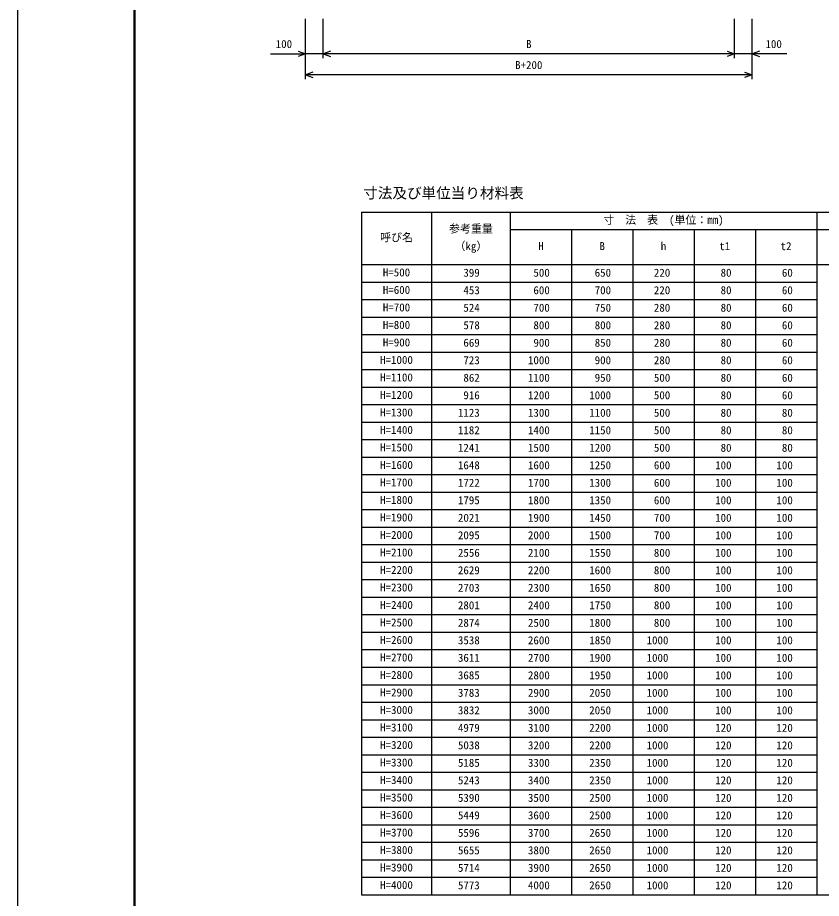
# Model space of a CAD drawing. Units: millimetres, scale not verified. Extents: x -67200 to 67200, y -23760 to 23760.
# Drawn here: x -67200 to -56181, y -14378 to -2301 of the extents above; entities that cross this region are included whole.
import ezdxf
from ezdxf.enums import TextEntityAlignment as Align

# ---------------------------------------------------------------- set-up
doc = ezdxf.new("R2010")
doc.units = ezdxf.units.MM
doc.header["$LTSCALE"] = 80
for name, color, linetype, lineweight in [('0-1_DIM', 7, 'Continuous', 25), ('0-2_Defpoints', 5, 'Continuous', 25), ('0-4_HYO', 3, 'Continuous', 25), ('0-5_HYO2', 4, 'Continuous', 25), ('0-8_TXT', 7, 'Continuous', 25), ('0-9_WAKU', 3, 'Continuous', 25)]:
    doc.layers.add(name, color=color, linetype=linetype, lineweight=lineweight)
doc.styles.add('ＭＳ ゴシック', font='')
doc.styles.get('ＭＳ ゴシック').set_extended_font_data('MS Gothic')

msp = doc.modelspace()

# ---------------------------------------------------------------- linework, layer by layer
at = {"layer": '0-1_DIM'}
for p, q in [((-63252.34, -3143.67), (-63252.34, -2315.67)), ((-63012.34, -2855.67), (-63012.34, -2315.67)), ((-57372.34, -2855.67), (-57372.34, -2315.67)), ((-57372.34, -2855.67), (-57372.34, -2315.67)), ((-57132.34, -3143.67), (-57132.34, -2315.67)), ((-63731.24, -2795.67), (-63252.34, -2795.67)), ((-63012.34, -2795.67), (-63252.34, -2795.67)), ((-57372.34, -2795.67), (-63012.34, -2795.67)), ((-57132.34, -2795.67), (-57372.34, -2795.67)), ((-56653.43, -2795.67), (-57132.34, -2795.67)), ((-57132.34, -3083.67), (-63252.34, -3083.67))]:
    msp.add_line(p, q, dxfattribs=at)
for points in [[(-63353.82, -2758.73), (-63252.34, -2795.67), (-63353.82, -2832.61)], [(-62910.85, -2758.73), (-63012.34, -2795.67), (-62910.85, -2832.61)], [(-57473.82, -2758.73), (-57372.34, -2795.67), (-57473.82, -2832.61)], [(-57030.85, -2758.73), (-57132.34, -2795.67), (-57030.85, -2832.61)], [(-63150.85, -3046.73), (-63252.34, -3083.67), (-63150.85, -3120.61)], [(-57233.82, -3046.73), (-57132.34, -3083.67), (-57233.82, -3120.61)]]:
    msp.add_lwpolyline(points, dxfattribs=at)
at = {"layer": '0-2_Defpoints'}
msp.add_lwpolyline([(-67200, -23760), (0, -23760), (0, 23760), (-67200, 23760)], close=True, dxfattribs=at)
at = {"layer": '0-4_HYO'}
for p, q in [((-62485.73, -4967.14), (-50845.73, -4967.14)), ((-62485.73, -4967.14), (-62485.73, -14327.14)), ((-61525.73, -4967.14), (-61525.73, -14327.14)), ((-60445.73, -4967.14), (-60445.73, -14327.14)), ((-56245.73, -4967.14), (-56245.73, -14327.14)), ((-60445.73, -5207.14), (-50845.73, -5207.14)), ((-59605.73, -5207.14), (-59605.73, -14327.14)), ((-58765.73, -5207.14), (-58765.73, -14327.14)), ((-57925.73, -5207.14), (-57925.73, -14327.14)), ((-57085.73, -5207.14), (-57085.73, -14327.14)), ((-62485.73, -5687.14), (-50845.73, -5687.14)), ((-62485.73, -14327.14), (-50845.73, -14327.14))]:
    msp.add_line(p, q, dxfattribs=at)
at = {"layer": '0-5_HYO2'}
for p, q in [((-62485.73, -5927.14), (-56245.73, -5927.14)), ((-62485.73, -6167.14), (-56245.73, -6167.14)), ((-62485.73, -6407.14), (-56245.73, -6407.14)), ((-62485.73, -6647.14), (-56245.73, -6647.14)), ((-62485.73, -6887.14), (-56245.73, -6887.14)), ((-62485.73, -7127.14), (-56245.73, -7127.14)), ((-62485.73, -7367.14), (-56245.73, -7367.14)), ((-62485.73, -7607.14), (-56245.73, -7607.14)), ((-62485.73, -7847.14), (-56245.73, -7847.14)), ((-62485.73, -8087.14), (-56245.73, -8087.14)), ((-62485.73, -8327.14), (-56245.73, -8327.14)), ((-62485.73, -8567.14), (-56245.73, -8567.14)), ((-62485.73, -8807.14), (-56245.73, -8807.14)), ((-62485.73, -9047.14), (-56245.73, -9047.14)), ((-62485.73, -9287.14), (-56245.73, -9287.14)), ((-62485.73, -9527.14), (-56245.73, -9527.14)), ((-62485.73, -9767.14), (-56245.73, -9767.14)), ((-62485.73, -10007.14), (-56245.73, -10007.14)), ((-62485.73, -10247.14), (-56245.73, -10247.14)), ((-62485.73, -10487.14), (-56245.73, -10487.14)), ((-62485.73, -10727.14), (-56245.73, -10727.14)), ((-62485.73, -10967.14), (-56245.73, -10967.14)), ((-62485.73, -11207.14), (-56245.73, -11207.14)), ((-62485.73, -11447.14), (-56245.73, -11447.14)), ((-62485.73, -11687.14), (-56245.73, -11687.14)), ((-62485.73, -11927.14), (-56245.73, -11927.14)), ((-62485.73, -12167.14), (-56245.73, -12167.14)), ((-62485.73, -12407.14), (-56245.73, -12407.14)), ((-62485.73, -12647.14), (-56245.73, -12647.14)), ((-62485.73, -12887.14), (-56245.73, -12887.14)), ((-62485.73, -13127.14), (-56245.73, -13127.14)), ((-62485.73, -13367.14), (-56245.73, -13367.14)), ((-62485.73, -13607.14), (-56245.73, -13607.14)), ((-62485.73, -13847.14), (-56245.73, -13847.14)), ((-62485.73, -14087.14), (-56245.73, -14087.14))]:
    msp.add_line(p, q, dxfattribs=at)
at = {"layer": '0-9_WAKU', "lineweight": 50}
msp.add_lwpolyline([(-65600, -22160), (-1600, -22160), (-1600, 22160), (-65600, 22160)], close=True, dxfattribs=at)

# ---------------------------------------------------------------- texts
at = {"layer": '0-1_DIM', "style": 'ＭＳ ゴシック'}
for s, p in [('100', (-63661.57, -2750.67)), ('B', (-60229.84, -2750.67)), ('100', (-56948.1, -2750.67)), ('B+200', (-60379.84, -3038.67))]:
    msp.add_text(s, height=110, dxfattribs=at).set_placement(p, align=Align.BOTTOM_LEFT)
at = {"layer": '0-8_TXT', "style": 'ＭＳ ゴシック'}
for s, height, p in [('寸法及び単位当り材料表', 146.6, (-62461.73, -4823.13)), ('寸\u3000法\u3000表\u3000(単位：㎜)', 110, (-59170.73, -5162.14)), ('参考重量', 110, (-61285.73, -5282.14)), ('呼び名', 110, (-62230.73, -5402.14)), ('（kg）', 110, (-61210.73, -5522.14)), ('H', 110, (-60063.23, -5522.14)), ('B', 110, (-59223.23, -5522.14)), ('h', 110, (-58383.23, -5522.14)), ('t1', 110, (-57580.73, -5522.14)), ('t2', 110, (-56740.73, -5522.14)), ('H=500', 110, (-62193.23, -5882.14)), (' 399', 110, (-61163.93, -5886.34)), (' 500', 110, (-60203.93, -5886.34)), (' 650', 110, (-59363.93, -5886.34)), ('220', 110, (-58477.73, -5886.34)), (' 80', 110, (-57637.73, -5886.34)), (' 60', 110, (-56797.73, -5886.34)), ('H=600', 110, (-62193.23, -6122.14)), (' 453', 110, (-61163.93, -6126.34)), (' 600', 110, (-60203.93, -6126.34)), (' 700', 110, (-59363.93, -6126.34)), ('220', 110, (-58477.73, -6126.34)), (' 80', 110, (-57637.73, -6126.34)), (' 60', 110, (-56797.73, -6126.34)), ('H=700', 110, (-62193.23, -6362.14)), (' 524', 110, (-61163.93, -6366.34)), (' 700', 110, (-60203.93, -6366.34)), (' 750', 110, (-59363.93, -6366.34)), ('280', 110, (-58477.73, -6366.34)), (' 80', 110, (-57637.73, -6366.34)), (' 60', 110, (-56797.73, -6366.34)), ('H=800', 110, (-62193.23, -6602.14)), (' 578', 110, (-61163.93, -6606.34)), (' 800', 110, (-60203.93, -6606.34)), (' 800', 110, (-59363.93, -6606.34)), ('280', 110, (-58477.73, -6606.34)), (' 80', 110, (-57637.73, -6606.34)), (' 60', 110, (-56797.73, -6606.34)), ('H=900', 110, (-62193.23, -6842.14)), (' 669', 110, (-61163.93, -6846.34)), (' 900', 110, (-60203.93, -6846.34)), (' 850', 110, (-59363.93, -6846.34)), ('280', 110, (-58477.73, -6846.34)), (' 80', 110, (-57637.73, -6846.34)), (' 60', 110, (-56797.73, -6846.34)), ('H=1000', 110, (-62230.73, -7082.14)), (' 723', 110, (-61163.93, -7086.34)), ('1000', 110, (-60203.93, -7086.34)), (' 900', 110, (-59363.93, -7086.34)), ('280', 110, (-58477.73, -7086.34)), (' 80', 110, (-57637.73, -7086.34)), (' 60', 110, (-56797.73, -7086.34)), ('H=1100', 110, (-62230.73, -7322.14)), (' 862', 110, (-61163.93, -7326.34)), ('1100', 110, (-60203.93, -7326.34)), (' 950', 110, (-59363.93, -7326.34)), ('500', 110, (-58477.73, -7326.34)), (' 80', 110, (-57637.73, -7326.34)), (' 60', 110, (-56797.73, -7326.34)), ('H=1200', 110, (-62230.73, -7562.14)), (' 916', 110, (-61163.93, -7566.34)), ('1200', 110, (-60203.93, -7566.34)), ('1000', 110, (-59363.93, -7566.34)), ('500', 110, (-58477.73, -7566.34)), (' 80', 110, (-57637.73, -7566.34)), (' 60', 110, (-56797.73, -7566.34)), ('H=1300', 110, (-62230.73, -7802.14)), ('1123', 110, (-61163.93, -7806.34)), ('1300', 110, (-60203.93, -7806.34)), ('1100', 110, (-59363.93, -7806.34)), ('500', 110, (-58477.73, -7806.34)), (' 80', 110, (-57637.73, -7806.34)), (' 80', 110, (-56797.73, -7806.34)), ('H=1400', 110, (-62230.73, -8042.14)), ('1182', 110, (-61163.93, -8046.34)), ('1400', 110, (-60203.93, -8046.34)), ('1150', 110, (-59363.93, -8046.34)), ('500', 110, (-58477.73, -8046.34)), (' 80', 110, (-57637.73, -8046.34)), (' 80', 110, (-56797.73, -8046.34)), ('H=1500', 110, (-62230.73, -8282.14)), ('1241', 110, (-61163.93, -8286.34)), ('1500', 110, (-60203.93, -8286.34)), ('1200', 110, (-59363.93, -8286.34)), ('500', 110, (-58477.73, -8286.34)), (' 80', 110, (-57637.73, -8286.34)), (' 80', 110, (-56797.73, -8286.34)), ('H=1600', 110, (-62230.73, -8522.14)), ('1648', 110, (-61163.93, -8526.34)), ('1600', 110, (-60203.93, -8526.34)), ('1250', 110, (-59363.93, -8526.34)), ('600', 110, (-58477.73, -8526.34)), ('100', 110, (-57637.73, -8526.34)), ('100', 110, (-56797.73, -8526.34)), ('H=1700', 110, (-62230.73, -8762.14)), ('1722', 110, (-61163.93, -8766.34)), ('1700', 110, (-60203.93, -8766.34)), ('1300', 110, (-59363.93, -8766.34)), ('600', 110, (-58477.73, -8766.34)), ('100', 110, (-57637.73, -8766.34)), ('100', 110, (-56797.73, -8766.34)), ('H=1800', 110, (-62230.73, -9002.14)), ('1795', 110, (-61163.93, -9006.34)), ('1800', 110, (-60203.93, -9006.34)), ('1350', 110, (-59363.93, -9006.34)), ('600', 110, (-58477.73, -9006.34)), ('100', 110, (-57637.73, -9006.34)), ('100', 110, (-56797.73, -9006.34)), ('H=1900', 110, (-62230.73, -9242.14)), ('2021', 110, (-61163.93, -9246.34)), ('1900', 110, (-60203.93, -9246.34)), ('1450', 110, (-59363.93, -9246.34)), ('700', 110, (-58477.73, -9246.34)), ('100', 110, (-57637.73, -9246.34)), ('100', 110, (-56797.73, -9246.34)), ('H=2000', 110, (-62230.73, -9482.14)), ('2095', 110, (-61163.93, -9486.34)), ('2000', 110, (-60203.93, -9486.34)), ('1500', 110, (-59363.93, -9486.34)), ('700', 110, (-58477.73, -9486.34)), ('100', 110, (-57637.73, -9486.34)), ('100', 110, (-56797.73, -9486.34)), ('H=2100', 110, (-62230.73, -9722.14)), ('2556', 110, (-61163.93, -9726.34)), ('2100', 110, (-60203.93, -9726.34)), ('1550', 110, (-59363.93, -9726.34)), ('800', 110, (-58477.73, -9726.34)), ('100', 110, (-57637.73, -9726.34)), ('100', 110, (-56797.73, -9726.34)), ('H=2200', 110, (-62230.73, -9962.14)), ('2629', 110, (-61163.93, -9966.34)), ('2200', 110, (-60203.93, -9966.34)), ('1600', 110, (-59363.93, -9966.34)), ('800', 110, (-58477.73, -9966.34)), ('100', 110, (-57637.73, -9966.34)), ('100', 110, (-56797.73, -9966.34)), ('H=2300', 110, (-62230.73, -10202.14)), ('2703', 110, (-61163.93, -10206.34)), ('2300', 110, (-60203.93, -10206.34)), ('1650', 110, (-59363.93, -10206.34)), ('800', 110, (-58477.73, -10206.34)), ('100', 110, (-57637.73, -10206.34)), ('100', 110, (-56797.73, -10206.34)), ('H=2400', 110, (-62230.73, -10442.14)), ('2801', 110, (-61163.93, -10446.34)), ('2400', 110, (-60203.93, -10446.34)), ('1750', 110, (-59363.93, -10446.34)), ('800', 110, (-58477.73, -10446.34)), ('100', 110, (-57637.73, -10446.34)), ('100', 110, (-56797.73, -10446.34)), ('H=2500', 110, (-62230.73, -10682.14)), ('2874', 110, (-61163.93, -10686.34)), ('2500', 110, (-60203.93, -10686.34)), ('1800', 110, (-59363.93, -10686.34)), ('800', 110, (-58477.73, -10686.34)), ('100', 110, (-57637.73, -10686.34)), ('100', 110, (-56797.73, -10686.34)), ('H=2600', 110, (-62230.73, -10922.14)), ('3538', 110, (-61163.93, -10926.34)), ('2600', 110, (-60203.93, -10926.34)), ('1850', 110, (-59363.93, -10926.34)), ('1000', 110, (-58577.73, -10926.34)), ('100', 110, (-57637.73, -10926.34)), ('100', 110, (-56797.73, -10926.34)), ('H=2700', 110, (-62230.73, -11162.14)), ('3611', 110, (-61163.93, -11166.34)), ('2700', 110, (-60203.93, -11166.34)), ('1900', 110, (-59363.93, -11166.34)), ('1000', 110, (-58577.73, -11166.34)), ('100', 110, (-57637.73, -11166.34)), ('100', 110, (-56797.73, -11166.34)), ('H=2800', 110, (-62230.73, -11402.14)), ('3685', 110, (-61163.93, -11406.34)), ('2800', 110, (-60203.93, -11406.34)), ('1950', 110, (-59363.93, -11406.34)), ('1000', 110, (-58577.73, -11406.34)), ('100', 110, (-57637.73, -11406.34)), ('100', 110, (-56797.73, -11406.34)), ('H=2900', 110, (-62230.73, -11642.14)), ('3783', 110, (-61163.93, -11646.34)), ('2900', 110, (-60203.93, -11646.34)), ('2050', 110, (-59363.93, -11646.34)), ('1000', 110, (-58577.73, -11646.34)), ('100', 110, (-57637.73, -11646.34)), ('100', 110, (-56797.73, -11646.34)), ('H=3000', 110, (-62230.73, -11882.14)), ('3832', 110, (-61163.93, -11886.34)), ('3000', 110, (-60203.93, -11886.34)), ('2050', 110, (-59363.93, -11886.34)), ('1000', 110, (-58577.73, -11886.34)), ('100', 110, (-57637.73, -11886.34)), ('100', 110, (-56797.73, -11886.34)), ('H=3100', 110, (-62230.73, -12122.14)), ('4979', 110, (-61163.93, -12126.34)), ('3100', 110, (-60203.93, -12126.34)), ('2200', 110, (-59363.93, -12126.34)), ('2200', 110, (-59363.93, -12126.34)), ('1000', 110, (-58577.73, -12126.34)), ('120', 110, (-57637.73, -12126.34)), ('120', 110, (-56797.73, -12126.34)), ('H=3200', 110, (-62230.73, -12362.14)), ('5038', 110, (-61163.93, -12366.34)), ('3200', 110, (-60203.93, -12366.34)), ('2200', 110, (-59363.93, -12366.34)), ('1000', 110, (-58577.73, -12366.34)), ('120', 110, (-57637.73, -12366.34)), ('120', 110, (-56797.73, -12366.34)), ('H=3300', 110, (-62230.73, -12602.14)), ('5185', 110, (-61163.93, -12606.34)), ('3300', 110, (-60203.93, -12606.34)), ('2350', 110, (-59363.93, -12606.34)), ('1000', 110, (-58577.73, -12606.34)), ('120', 110, (-57637.73, -12606.34)), ('120', 110, (-56797.73, -12606.34)), ('H=3400', 110, (-62230.73, -12842.14)), ('5243', 110, (-61163.93, -12846.34)), ('3400', 110, (-60203.93, -12846.34)), ('2350', 110, (-59363.93, -12846.34)), ('1000', 110, (-58577.73, -12846.34)), ('120', 110, (-57637.73, -12846.34)), ('120', 110, (-56797.73, -12846.34)), ('H=3500', 110, (-62230.73, -13082.14)), ('5390', 110, (-61163.93, -13086.34)), ('3500', 110, (-60203.93, -13086.34)), ('2500', 110, (-59363.93, -13086.34)), ('1000', 110, (-58577.73, -13086.34)), ('120', 110, (-57637.73, -13086.34)), ('120', 110, (-56797.73, -13086.34)), ('H=3600', 110, (-62230.73, -13322.14)), ('5449', 110, (-61163.93, -13326.34)), ('3600', 110, (-60203.93, -13326.34)), ('2500', 110, (-59363.93, -13326.34)), ('1000', 110, (-58577.73, -13326.34)), ('120', 110, (-57637.73, -13326.34)), ('120', 110, (-56797.73, -13326.34)), ('H=3700', 110, (-62230.73, -13562.14)), ('5596', 110, (-61163.93, -13566.34)), ('3700', 110, (-60203.93, -13566.34)), ('2650', 110, (-59363.93, -13566.34)), ('1000', 110, (-58577.73, -13566.34)), ('120', 110, (-57637.73, -13566.34)), ('120', 110, (-56797.73, -13566.34)), ('H=3800', 110, (-62230.73, -13802.14)), ('5655', 110, (-61163.93, -13806.34)), ('3800', 110, (-60203.93, -13806.34)), ('2650', 110, (-59363.93, -13806.34)), ('1000', 110, (-58577.73, -13806.34)), ('120', 110, (-57637.73, -13806.34)), ('120', 110, (-56797.73, -13806.34)), ('H=3900', 110, (-62230.73, -14042.14)), ('5714', 110, (-61163.93, -14046.34)), ('3900', 110, (-60203.93, -14046.34)), ('2650', 110, (-59363.93, -14046.34)), ('1000', 110, (-58577.73, -14046.34)), ('120', 110, (-57637.73, -14046.34)), ('120', 110, (-56797.73, -14046.34)), ('H=4000', 110, (-62230.73, -14282.14)), ('5773', 110, (-61163.93, -14286.34)), ('4000', 110, (-60203.93, -14286.34)), ('2650', 110, (-59363.93, -14286.34)), ('1000', 110, (-58577.73, -14286.34)), ('120', 110, (-57637.73, -14286.34)), ('120', 110, (-56797.73, -14286.34))]:
    msp.add_text(s, height=height, dxfattribs=at).set_placement(p, align=Align.BOTTOM_LEFT)

doc.saveas('drawing.dxf')
